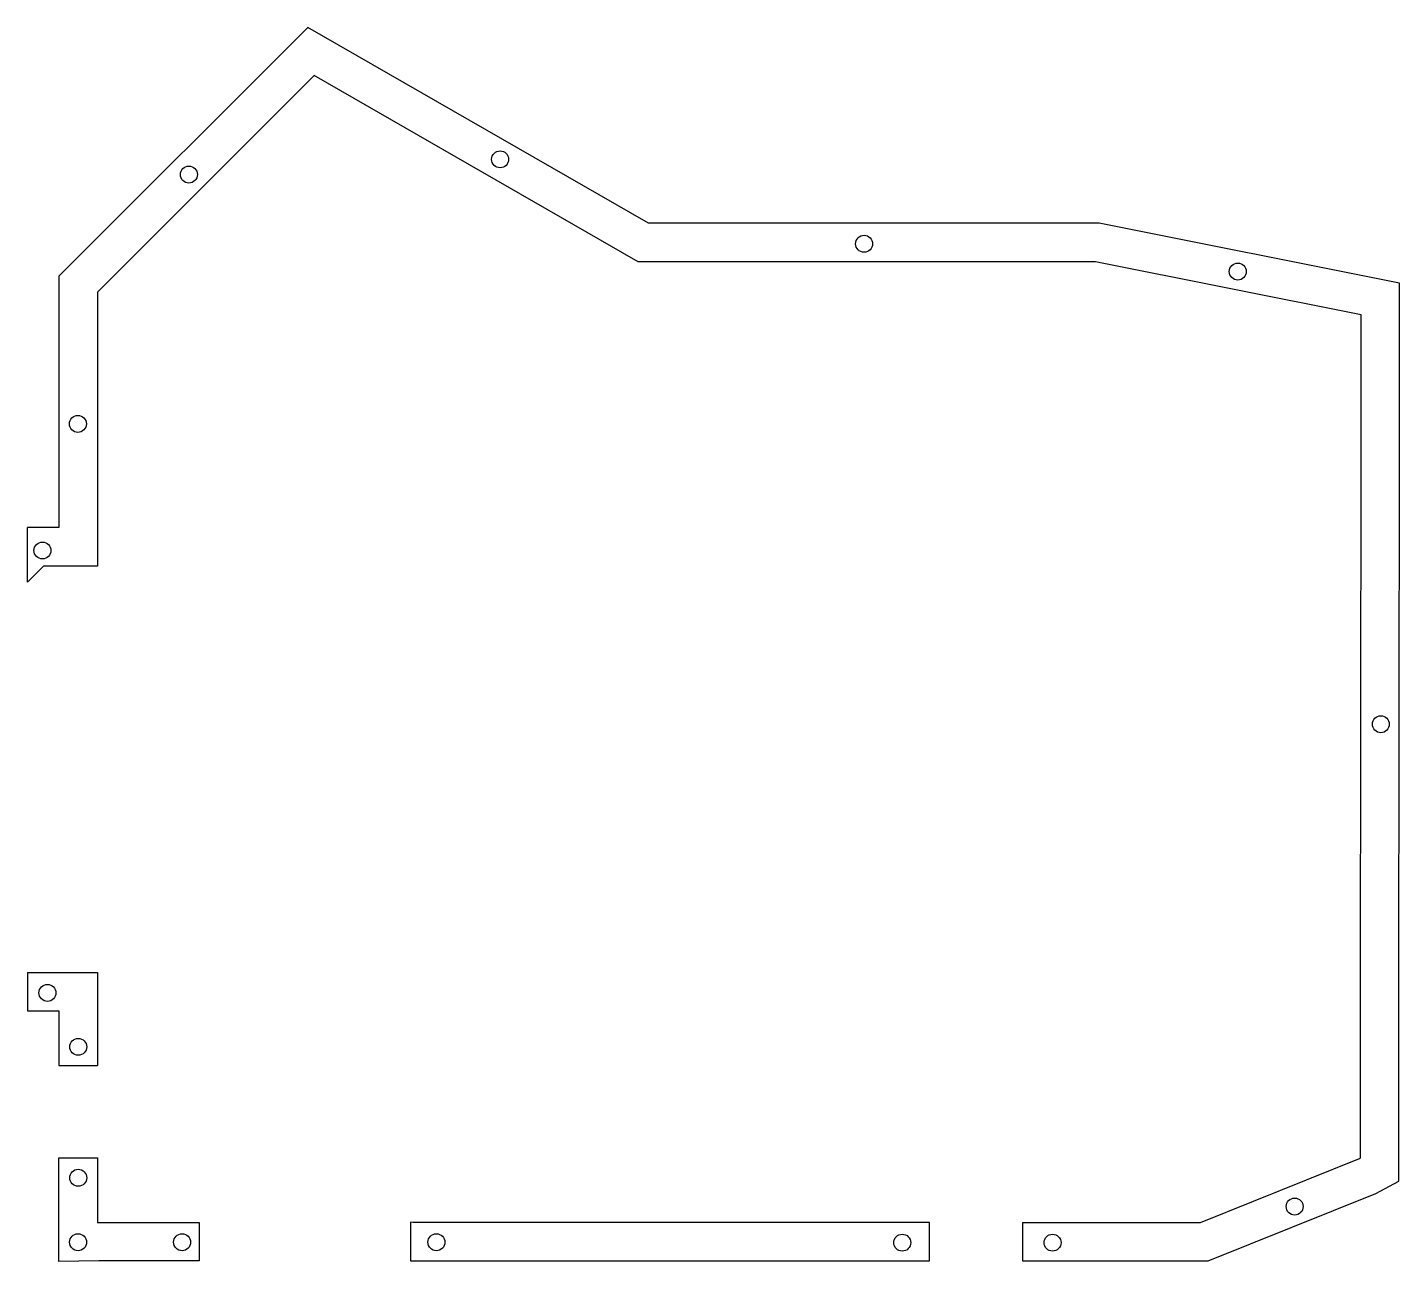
# Model space of a CAD drawing. Header units: millimetres. Extents: x 99 to 277, y -65 to 96.
import ezdxf

# ---------------------------------------------------------------- set-up
doc = ezdxf.new("R2010")
doc.units = ezdxf.units.MM
doc.layers.get('0').update_dxf_attribs({"linetype": 'CONTINUOUS'})

msp = doc.modelspace()

# ---------------------------------------------------------------- linework, layer by layer
for p, q in [((135.33, 95.68), (103.01, 63.39)), ((179.54, 70.27), (135.33, 95.68)), ((136.15, 89.44), (108.01, 61.32)), ((178.2, 65.27), (136.15, 89.44)), ((225.19, 70.27), (179.54, 70.27)), ((238.02, 70.27), (225.19, 70.27)), ((276.99, 62.48), (238.02, 70.27)), ((178.34, 65.27), (178.2, 65.27)), ((178.5, 65.27), (178.34, 65.27)), ((225.19, 65.27), (178.5, 65.27)), ((237.52, 65.27), (225.19, 65.27)), ((271.99, 58.38), (237.52, 65.27)), ((103.01, 63.39), (103.01, 59.07)), ((276.99, 53.84), (276.99, 62.48)), ((108.01, 61.32), (108.01, 59.07)), ((103.01, 59.07), (103.01, 30.76)), ((108.01, 59.07), (108.01, 28.27)), ((271.99, 53.84), (271.99, 58.38)), ((271.99, 52.26), (271.99, 53.84)), ((276.99, 52.26), (276.99, 53.84)), ((271.99, 39.68), (271.99, 52.26)), ((276.99, 39.68), (276.99, 52.26)), ((271.92, -28.67), (271.99, 39.68)), ((276.92, -28.67), (276.99, 39.68)), ((98.93, 23.66), (98.96, 30.76)), ((103.01, 30.76), (98.96, 30.76)), ((108.01, 28.27), (108.01, 26.17)), ((101.03, 25.76), (98.93, 23.66)), ((108.01, 25.76), (101.03, 25.76)), ((108.01, 26.17), (108.01, 25.76)), ((98.93, -26.97), (98.93, -31.97)), ((98.93, -26.97), (107.57, -26.97)), ((107.57, -26.97), (108.01, -26.97)), ((108.01, -26.97), (108.01, -32.68)), ((271.92, -38.66), (271.92, -28.67)), ((276.92, -38.66), (276.92, -28.67)), ((98.93, -31.97), (103.01, -31.97)), ((103.01, -31.97), (103.01, -32.68)), ((103.01, -32.68), (103.01, -39.05)), ((108.01, -32.68), (108.01, -39.05)), ((103.01, -39.05), (108.01, -39.05)), ((271.92, -50.95), (271.92, -38.66)), ((276.92, -50.95), (276.92, -38.66)), ((251.17, -59.42), (271.79, -51.13)), ((271.79, -51.13), (271.92, -51.06)), ((271.92, -51.06), (271.92, -50.95)), ((276.92, -54.05), (276.92, -50.95)), ((273.92, -55.66), (276.92, -54.05)), ((252.14, -64.42), (273.92, -55.66)), ((228.05, -59.42), (251.17, -59.42)), ((228.05, -59.42), (228.05, -64.42)), ((228.05, -64.42), (252.14, -64.42))]:
    msp.add_line(p, q)
for points in [[(108.2, -64.42), (103.01, -64.5), (103.01, -51.04), (108.01, -51.04), (108.01, -59.42), (108.16, -59.42), (112.7, -59.42), (121.22, -59.42), (121.22, -64.42)], [(184.25, -59.42), (148.94, -59.42), (148.66, -59.41), (148.66, -64.42), (184.25, -64.42), (215.67, -64.42), (215.99, -64.42), (215.99, -59.42), (215.67, -59.42)]]:
    msp.add_lwpolyline(points, close=True)
for centre in [(160.27, 78.56), (119.89, 76.58), (207.5, 67.6), (256, 64), (105.48, 44.22), (100.88, 27.79), (274.56, 5.24), (101.53, -29.63), (105.53, -36.63), (105.53, -53.63), (263.38, -57.37), (105.5, -62), (119, -62), (152, -62), (212.46, -62.05), (231.96, -62.05)]:
    msp.add_circle(centre, 1.1)

doc.saveas('drawing.dxf')
